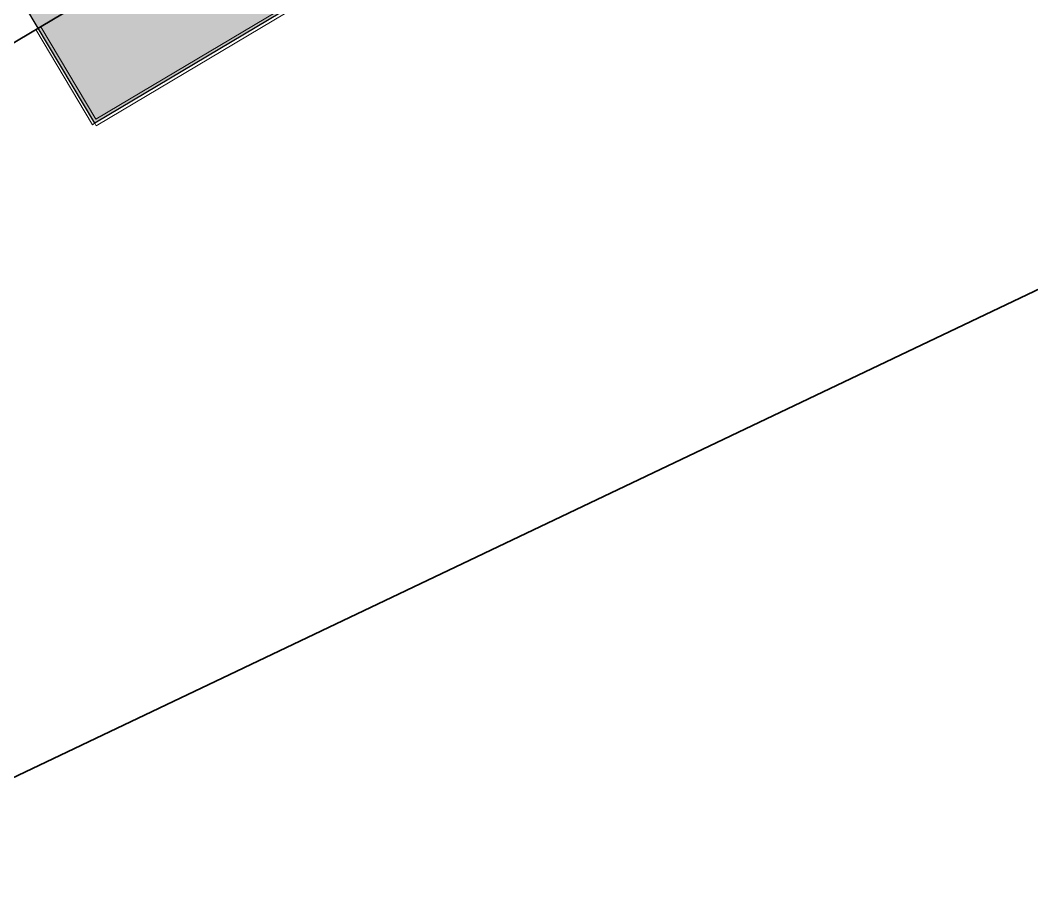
# Model space of a CAD drawing. Header units: millimetres. Extents: x 0 to 312583, y -208103 to 25097.
# Drawn here: x 122451 to 132965, y -171569 to -162666 of the extents above; entities that cross this region are included whole.
import ezdxf

# ---------------------------------------------------------------- set-up
doc = ezdxf.new("R2010")
doc.units = ezdxf.units.MM
doc.linetypes.add('Solid', pattern=[0])
for name, color, linetype, lineweight in [('Border', 7, 'Solid', 35), ('Outer Walls', 254, 'Solid', 25), ('Room Walls', 47, 'Solid', 35), ('Three-Bedroom Apartment', 250, 'Solid', 25)]:
    doc.layers.add(name, color=color, linetype=linetype, lineweight=lineweight)

msp = doc.modelspace()

# ---------------------------------------------------------------- hatches: boundary and pattern name
at = {"layer": 'Three-Bedroom Apartment', "linetype": 'Solid', "lineweight": 25}
msp.add_hatch(color=150, dxfattribs=at).paths.add_polyline_path([(123226, -163736), (122510, -162533), (125384, -160822), (126100, -162025)], flags=0)

# ---------------------------------------------------------------- linework, layer by layer
at = {"layer": 'Border', "color": 1, "linetype": 'Solid', "lineweight": 35}
msp.add_line((270262, -100098), (43513, -208103), dxfattribs=at)
at = {"layer": 'Outer Walls', "color": 47, "linetype": 'Solid', "lineweight": 35}
msp.add_line((123001, -162532), (121626, -163351), dxfattribs=at)
at = {"layer": 'Room Walls', "color": 47, "linetype": 'Solid', "lineweight": 9}
for p, q in [((123237, -163695), (126059, -162015)), ((126115, -162051), (123242, -163762)), ((122612, -162763), (122664, -162733)), ((122664, -162733), (123237, -163695)), ((123201, -163752), (122612, -162763)), ((123226, -163736), (123201, -163752)), ((123242, -163762), (123226, -163736))]:
    msp.add_line(p, q, dxfattribs=at)
at = {"layer": 'Three-Bedroom Apartment', "color": 150, "linetype": 'Solid', "lineweight": 25}
for p, q in [((126100, -162025), (123226, -163736)), ((123226, -163736), (122510, -162533))]:
    msp.add_line(p, q, dxfattribs=at)

doc.saveas('drawing.dxf')
